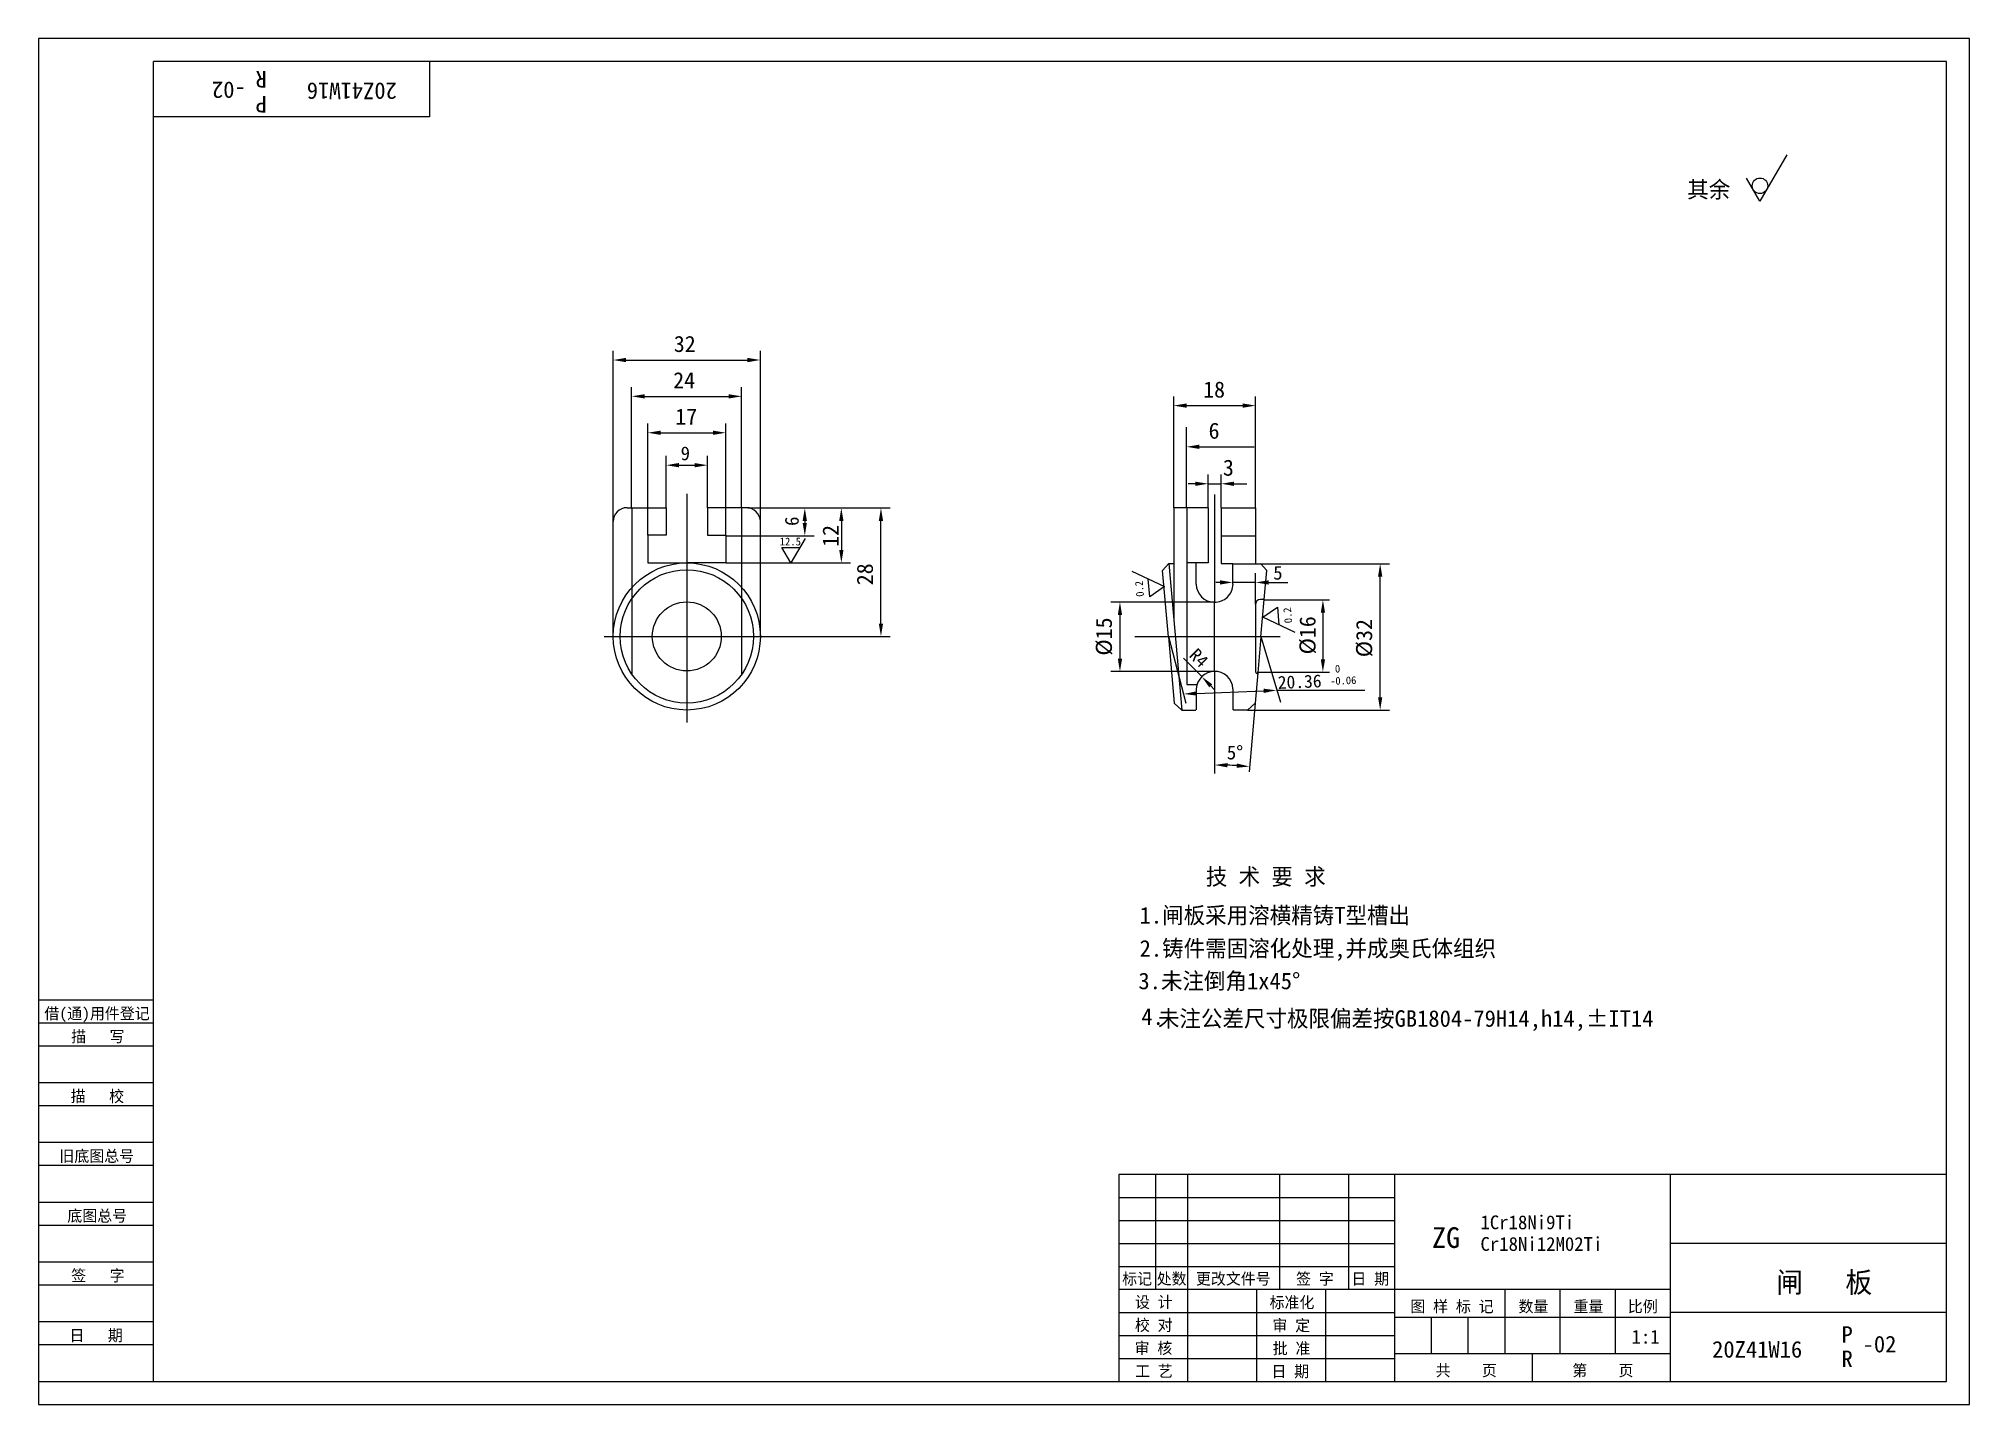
# Model space of a CAD drawing. Header units: metres. Extents: x 0 to 420, y 0 to 297.
import ezdxf

# ---------------------------------------------------------------- set-up
doc = ezdxf.new("R2010")
doc.units = ezdxf.units.M
for name, color, linetype in [('B', 3, 'Continuous'), ('C', 6, 'Continuous'), ('D', 1, 'Continuous'), ('FL', 5, 'Continuous'), ('HA', 5, 'Continuous'), ('T', 7, 'Continuous'), ('TL', 4, 'Continuous')]:
    doc.layers.add(name, color=color, linetype=linetype)

# ---------------------------------------------------------------- blocks, each defined once
blk = doc.blocks.new('TUKUN3')
at = {"layer": 'FL'}
for p, q in [((420, 297), (0, 297)), ((0, 297), (0, 0)), ((420, 0), (420, 297)), ((0, 78), (25, 78)), ((0, 70), (25, 70)), ((0, 65), (25, 65)), ((0, 57), (25, 57)), ((0, 52), (25, 52)), ((243, 25), (243, 50)), ((250, 5), (250, 50)), ((270, 25), (270, 50)), ((285, 25), (285, 50)), ((0, 44), (25, 44)), ((235, 45), (295, 45)), ((0, 39), (25, 39)), ((235, 40), (295, 40)), ((235, 35), (295, 35)), ((0, 31), (25, 31)), ((235, 30), (295, 30)), ((0, 26), (25, 26)), ((280, 5), (280, 25)), ((0, 18), (25, 18)), ((235, 20), (295, 20)), ((0, 13), (25, 13)), ((235, 15), (295, 15)), ((235, 10), (295, 10)), ((0, 0), (420, 0))]:
    blk.add_line(p, q, dxfattribs=at)
at = {"layer": 'TL'}
for p, q in [((415, 292), (25, 292)), ((25, 5), (25, 292)), ((85, 292), (85, 280)), ((415, 5), (415, 292)), ((85, 280), (25, 280)), ((0, 88), (25, 88)), ((0, 83), (25, 83)), ((415, 50), (235, 50)), ((235, 50), (235, 5)), ((295, 5), (295, 50)), ((355, 5), (355, 50)), ((415, 35), (355, 35)), ((355, 25), (235, 25)), ((265, 5), (265, 25)), ((319, 11), (319, 25)), ((331, 11), (331, 25)), ((343, 11), (343, 25)), ((295, 19), (355, 19)), ((303, 11), (303, 19)), ((311, 11), (311, 19)), ((415, 20), (355, 20)), ((355, 11), (295, 11)), ((325, 5), (325, 11)), ((0, 5), (415, 5))]:
    blk.add_line(p, q, dxfattribs=at)
at = {"layer": 'T'}
for s, p in [('借(通)用件登记', (1.26, 83.76)), ('描   写', (7.09, 78.76)), ('描   校', (6.98, 65.76)), ('旧底图总号', (4.52, 52.76)), ('底图总号', (6.25, 39.76)), ('签   字', (7.1, 26.76)), ('标记', (235.71, 26.07)), ('处数', (243.22, 26.07)), ('更改文件号', (251.75, 26.07)), ('签 字', (273.53, 26.07)), ('日 期', (285.57, 26.07)), ('设 计', (238.5, 20.99)), ('标准化', (267.77, 20.93)), ('图 样 标 记', (298.4, 20.04)), ('数量', (321.92, 20.04)), ('重量', (333.88, 20.04)), ('比例', (345.7, 20.04)), ('校 对', (238.48, 15.99)), ('审 定', (268.39, 15.93)), ('日   期', (6.72, 13.76)), ('审 核', (238.41, 10.99)), ('批 准', (268.46, 10.93)), ('工 艺', (238.52, 5.99)), ('日 期', (268.18, 5.93)), ('共    页', (303.91, 6.13)), ('第    页', (333.62, 6.13))]:
    blk.add_text(s, height=2.5, dxfattribs=at).set_placement(p)

msp = doc.modelspace()

# ---------------------------------------------------------------- linework, layer by layer
at = {"layer": 'B'}
for p, q in [((129.07, 194.95), (129.07, 158.75)), ((152.93, 194.95), (152.93, 158.75))]:
    msp.add_line(p, q, dxfattribs=at)
at = {"layer": 'C'}
for p, q in [((141, 198), (141, 148.31)), ((255.82, 197.86), (255.82, 174.49)), ((255.82, 174.42), (255.82, 174.49)), ((255.82, 159.41), (255.82, 174.42)), ((123, 167), (159.31, 167)), ((238.43, 167), (270.05, 167)), ((255.82, 159.41), (255.82, 145.77))]:
    msp.add_line(p, q, dxfattribs=at)
at = {"layer": 'D'}
for p, q in [((380.31, 271.76), (374.45, 261.62)), ((374.45, 261.62), (371.52, 266.69)), ((125, 192), (125, 229.11)), ((127.8, 227.11), (154.2, 227.11)), ((157, 192), (157, 229.11)), ((129, 195.06), (129, 221.21)), ((131.8, 219.21), (150.12, 219.21)), ((152.92, 195.06), (152.92, 221.21)), ((246.91, 195), (246.91, 219.19)), ((264.73, 195), (264.73, 219.19)), ((249.71, 217.19), (261.93, 217.19)), ((132.5, 189), (132.5, 213.29)), ((135.3, 211.29), (146.7, 211.29)), ((149.5, 189), (149.5, 213.29)), ((249.71, 195.05), (249.71, 212.52)), ((136.5, 195), (136.5, 206.24)), ((145.5, 195), (145.5, 206.24)), ((252.51, 208.24), (258.67, 208.24)), ((258.67, 208.24), (264.45, 208.24)), ((139.3, 204.24), (142.7, 204.24)), ((254.41, 195), (254.41, 202.2)), ((257.23, 195), (257.23, 202.2)), ((251.61, 200.2), (250.04, 200.2)), ((254.41, 200.2), (257.23, 200.2)), ((260.03, 200.2), (262.83, 200.2)), ((154.24, 194.93), (168.67, 194.93)), ((168.67, 194.93), (174.96, 194.93)), ((174.96, 194.93), (185.23, 194.93)), ((166.67, 192.13), (166.67, 191.7)), ((174.62, 192.13), (174.62, 185.8)), ((183.23, 169.8), (183.23, 192.13)), ((149.44, 188.9), (168.67, 188.9)), ((161.69, 186.37), (165.59, 186.37)), ((163.64, 182.99), (161.69, 186.37)), ((166.72, 188.31), (163.64, 182.99)), ((149.5, 183), (174.96, 183)), ((174.96, 183), (176.61, 183)), ((237.83, 181.17), (244.9, 177.87)), ((264.74, 174.03), (264.74, 180.74)), ((265.81, 182.82), (288.9, 182.82)), ((288.9, 182.82), (293.83, 182.82)), ((241.7, 175.63), (241.36, 179.52)), ((244.9, 177.87), (241.7, 175.63)), ((256.97, 178.74), (256.1, 178.74)), ((264.74, 178.74), (259.77, 178.74)), ((267.54, 178.74), (270.34, 178.74)), ((270.34, 178.74), (271.71, 178.74)), ((291.83, 153.77), (291.83, 180.02)), ((255.77, 174.48), (233.22, 174.48)), ((266.27, 171.16), (269.47, 173.39)), ((266.51, 174.94), (278.2, 174.94)), ((269.47, 173.39), (269.81, 169.51)), ((278.2, 174.94), (280.78, 174.94)), ((235.22, 171.68), (235.22, 162.15)), ((273.35, 167.86), (266.27, 171.16)), ((279.37, 172.14), (279.37, 162.05)), ((159.31, 167), (185.23, 167)), ((245.75, 167), (249.55, 152.51)), ((265.89, 167), (270.14, 152.7)), ((253.01, 158.25), (249.08, 162.24)), ((255.77, 159.35), (233.22, 159.35)), ((254.98, 156.26), (255.82, 155.4)), ((265.1, 159.25), (278.2, 159.25)), ((278.2, 159.25), (280.78, 159.25)), ((251.9, 154.6), (266.48, 155.17)), ((264.62, 152.47), (263.75, 142.51)), ((269.28, 155.28), (278.2, 155.28)), ((278.2, 155.28), (280.92, 155.28)), ((280.92, 155.28), (286.08, 155.28)), ((286.08, 155.28), (288.5, 155.28)), ((262.99, 150.97), (288.9, 150.97)), ((288.9, 150.97), (293.83, 150.97)), ((255.82, 145.77), (255.82, 137.21)), ((263.75, 142.51), (263.31, 137.53))]:
    msp.add_line(p, q, dxfattribs=at)
msp.add_circle((374.45, 265), 1.69, dxfattribs=at)
msp.add_arc((255.82, 51.88), 87.16, 86.84, 88.16, dxfattribs=at)
for points in [[(127.8, 227.58), (127.8, 226.64), (125, 227.11)], [(154.2, 227.58), (154.2, 226.64), (157, 227.11)], [(131.8, 219.67), (131.8, 218.74), (129, 219.21)], [(150.12, 219.67), (150.12, 218.74), (152.92, 219.21)], [(249.71, 217.66), (249.71, 216.73), (246.91, 217.19)], [(261.93, 217.66), (261.93, 216.73), (264.73, 217.19)], [(135.3, 211.76), (135.3, 210.83), (132.5, 211.29)], [(146.7, 211.76), (146.7, 210.83), (149.5, 211.29)], [(252.51, 208.7), (252.51, 207.77), (249.71, 208.24)], [(139.3, 204.71), (139.3, 203.77), (136.5, 204.24)], [(142.7, 204.71), (142.7, 203.77), (145.5, 204.24)], [(251.61, 200.66), (251.61, 199.73), (254.41, 200.2)], [(260.03, 200.66), (260.03, 199.73), (257.23, 200.2)], [(166.2, 192.13), (167.13, 192.13), (166.67, 194.93)], [(174.15, 192.13), (175.08, 192.13), (174.62, 194.93)], [(182.77, 192.13), (183.7, 192.13), (183.23, 194.93)], [(166.2, 191.7), (167.13, 191.7), (166.67, 188.9)], [(174.15, 185.8), (175.08, 185.8), (174.62, 183)], [(291.36, 180.02), (292.29, 180.02), (291.83, 182.82)], [(256.97, 179.21), (256.97, 178.28), (259.77, 178.74)], [(267.54, 179.21), (267.54, 178.28), (264.74, 178.74)], [(234.76, 171.68), (235.69, 171.68), (235.22, 174.48)], [(278.91, 172.14), (279.84, 172.14), (279.37, 174.94)], [(182.77, 169.8), (183.7, 169.8), (183.23, 167)], [(234.76, 162.15), (235.69, 162.15), (235.22, 159.35)], [(278.91, 162.05), (279.84, 162.05), (279.37, 159.25)], [(254.65, 155.93), (255.31, 156.58), (253.01, 158.25)], [(266.47, 155.64), (266.5, 154.71), (269.28, 155.28)], [(251.88, 155.06), (251.91, 154.13), (249.1, 154.49)], [(291.36, 153.77), (292.29, 153.77), (291.83, 150.97)], [(258.61, 138.53), (258.63, 139.46), (255.82, 139.04)], [(260.66, 139.37), (260.59, 138.44), (263.42, 138.71)]]:
    msp.add_solid(points, dxfattribs=at)
at = {"layer": 'HA'}
msp.add_line((257.23, 183), (257.23, 182.83), dxfattribs=at)
at = {"layer": 'TL'}
for p, q in [((128, 195), (136.5, 195)), ((136.5, 195), (136.5, 189)), ((154, 195), (145.5, 195)), ((145.5, 195), (145.5, 189)), ((246.91, 195), (246.91, 182.85)), ((254.41, 195), (246.91, 195)), ((249.77, 194.97), (249.77, 176.79)), ((254.41, 195), (254.41, 183)), ((257.23, 195), (257.23, 183)), ((257.23, 195), (264.73, 195)), ((264.73, 195), (264.73, 182.82)), ((125, 167), (125, 192)), ((132.5, 189), (132.5, 183)), ((136.5, 189), (132.5, 189)), ((145.5, 189), (149.5, 189)), ((149.5, 189), (149.5, 183)), ((157, 167), (157, 192)), ((257.25, 188.91), (264.7, 188.91)), ((132.5, 183), (141, 183)), ((149.5, 183), (141, 183)), ((244.49, 181.36), (245.86, 182.85)), ((245.76, 166.91), (244.49, 181.36)), ((245.86, 182.85), (248.65, 150.97)), ((245.86, 182.85), (246.91, 182.85)), ((246.91, 182.85), (246.91, 170.88)), ((251.86, 182.99), (249.79, 182.99)), ((251.91, 183), (251.74, 183)), ((251.82, 178.37), (251.82, 183)), ((254.41, 183), (251.91, 183)), ((257.23, 182.83), (259.81, 182.83)), ((259.78, 182.82), (265.81, 182.82)), ((259.81, 178.37), (259.81, 182.82)), ((267.15, 181.36), (265.78, 182.85)), ((266.59, 175.02), (267.15, 181.36)), ((249.77, 176.79), (249.77, 156.55)), ((264.74, 174.03), (264.74, 166.95)), ((266.63, 175.03), (265.74, 175.03)), ((265.89, 166.91), (266.59, 175.02)), ((245.76, 166.91), (247.02, 152.47)), ((264.74, 166.95), (264.74, 159.37)), ((265.89, 166.91), (265.2, 159.06)), ((249.77, 156.55), (251.99, 156.55)), ((251.83, 155.63), (251.83, 151.02)), ((259.81, 155.63), (259.81, 151.02)), ((265.2, 159.06), (264.62, 152.47)), ((248.65, 150.97), (247.02, 152.47)), ((262.99, 150.97), (264.62, 152.47)), ((248.65, 150.97), (251.76, 150.97)), ((262.99, 150.97), (259.88, 150.97))]:
    msp.add_line(p, q, dxfattribs=at)
for radius in [16, 14.5, 7.5]:
    msp.add_circle((141, 167), radius, dxfattribs=at)
for centre, radius, start, end in [((128, 192), 3, 90, 180), ((154, 192), 3, 0, 90), ((255.82, 178.43), 4, 180.78, 268.79), ((255.82, 178.43), 4, 268.79, 359.22), ((265.74, 174.03), 1, 90, 180), ((255.82, 155.4), 4, 91.18, 176.76), ((255.82, 155.4), 4, 3.24, 91.18), ((265.24, 159.37), 0.5, 180, 270)]:
    msp.add_arc(centre, radius, start, end, dxfattribs=at)

# ---------------------------------------------------------------- block references
at = {"layer": 'D'}
msp.add_blockref('TUKUN3', (0, 0), dxfattribs=at)

# ---------------------------------------------------------------- texts
for s, height, rotation, p in [('R', 3.6, 180, (49.64, 289.95)), ('-02', 3.6, 180, (45.06, 287.61)), ('20Z41W16', 3.6, 180, (77.93, 287.41)), ('P', 3.6, 180, (49.64, 284.53)), ('6', 3, 90, (165.34, 191.03)), ('12', 3.5, 90, (174.03, 186.47)), ('28', 3.5, 90, (181.48, 178.13)), ('0.2', 1.7, 95, (240.46, 175.7)), ('0.2', 1.7, 95, (272.71, 169.93)), ('%%C15', 3.5, 90, (233.47, 162.83)), ('%%C16', 3.5, 90, (277.77, 163.1)), ('%%C32', 3.5, 90, (290.08, 162.48)), ('R4', 2.8, 314.58, (250.06, 162.72)), (' 0', 1.68, 2.26, (280.88, 159.08)), ('20.36', 2.8, 2.26, (269.61, 155.58)), ('-0.06', 1.68, 2.26, (280.97, 156.45))]:
    msp.add_text(s, height=height, rotation=rotation, dxfattribs=at).set_placement(p)
for s, height, p in [('其余', 3.6, (358.63, 262.39)), ('32', 3.5, (138.17, 228.86)), ('24', 3.5, (138.04, 220.96)), ('18', 3.5, (253.32, 218.94)), ('17', 3.5, (138.5, 213.04)), ('6', 3.5, (254.5, 209.99)), ('9', 3, (139.66, 205.31)), ('3', 3.5, (257.62, 201.95)), ('12.5', 1.7, (161.21, 186.79)), ('5', 3, (268.56, 179.35)), ('5%%d', 3, (258.47, 140.26)), ('技 术 要 求', 3.6, (253.9, 112.96)), ('1.闸板采用溶横精铸T型槽出', 3.6, (239.5, 104.56)), ('2.铸件需固溶化处理,并成奥氏体组织', 3.6, (239.5, 97.36)), ('3.未注倒角1x45%%d', 3.6, (239.24, 90.28)), ('4.', 3.6, (239.88, 82.53)), ('未注公差尺寸极限偏差按GB1804-79H14,h14,%%pIT14', 3.6, (243.48, 82.11)), ('ZG', 4.5, (303.11, 34.02)), ('1Cr18Ni9Ti', 3, (313.64, 38.09)), ('Cr18Ni12M02Ti', 3, (313.64, 33.38)), ('闸   板', 4.5, (377.98, 24.3)), ('P', 3.6, (392.18, 13.39)), ('1:1', 3, (346.51, 13.21)), ('20Z41W16', 3.6, (364.04, 10.17)), ('-02', 3.6, (396.78, 11.31)), ('R', 3.6, (392.18, 8.11))]:
    msp.add_text(s, height=height, dxfattribs=at).set_placement(p)

doc.saveas('drawing.dxf')
